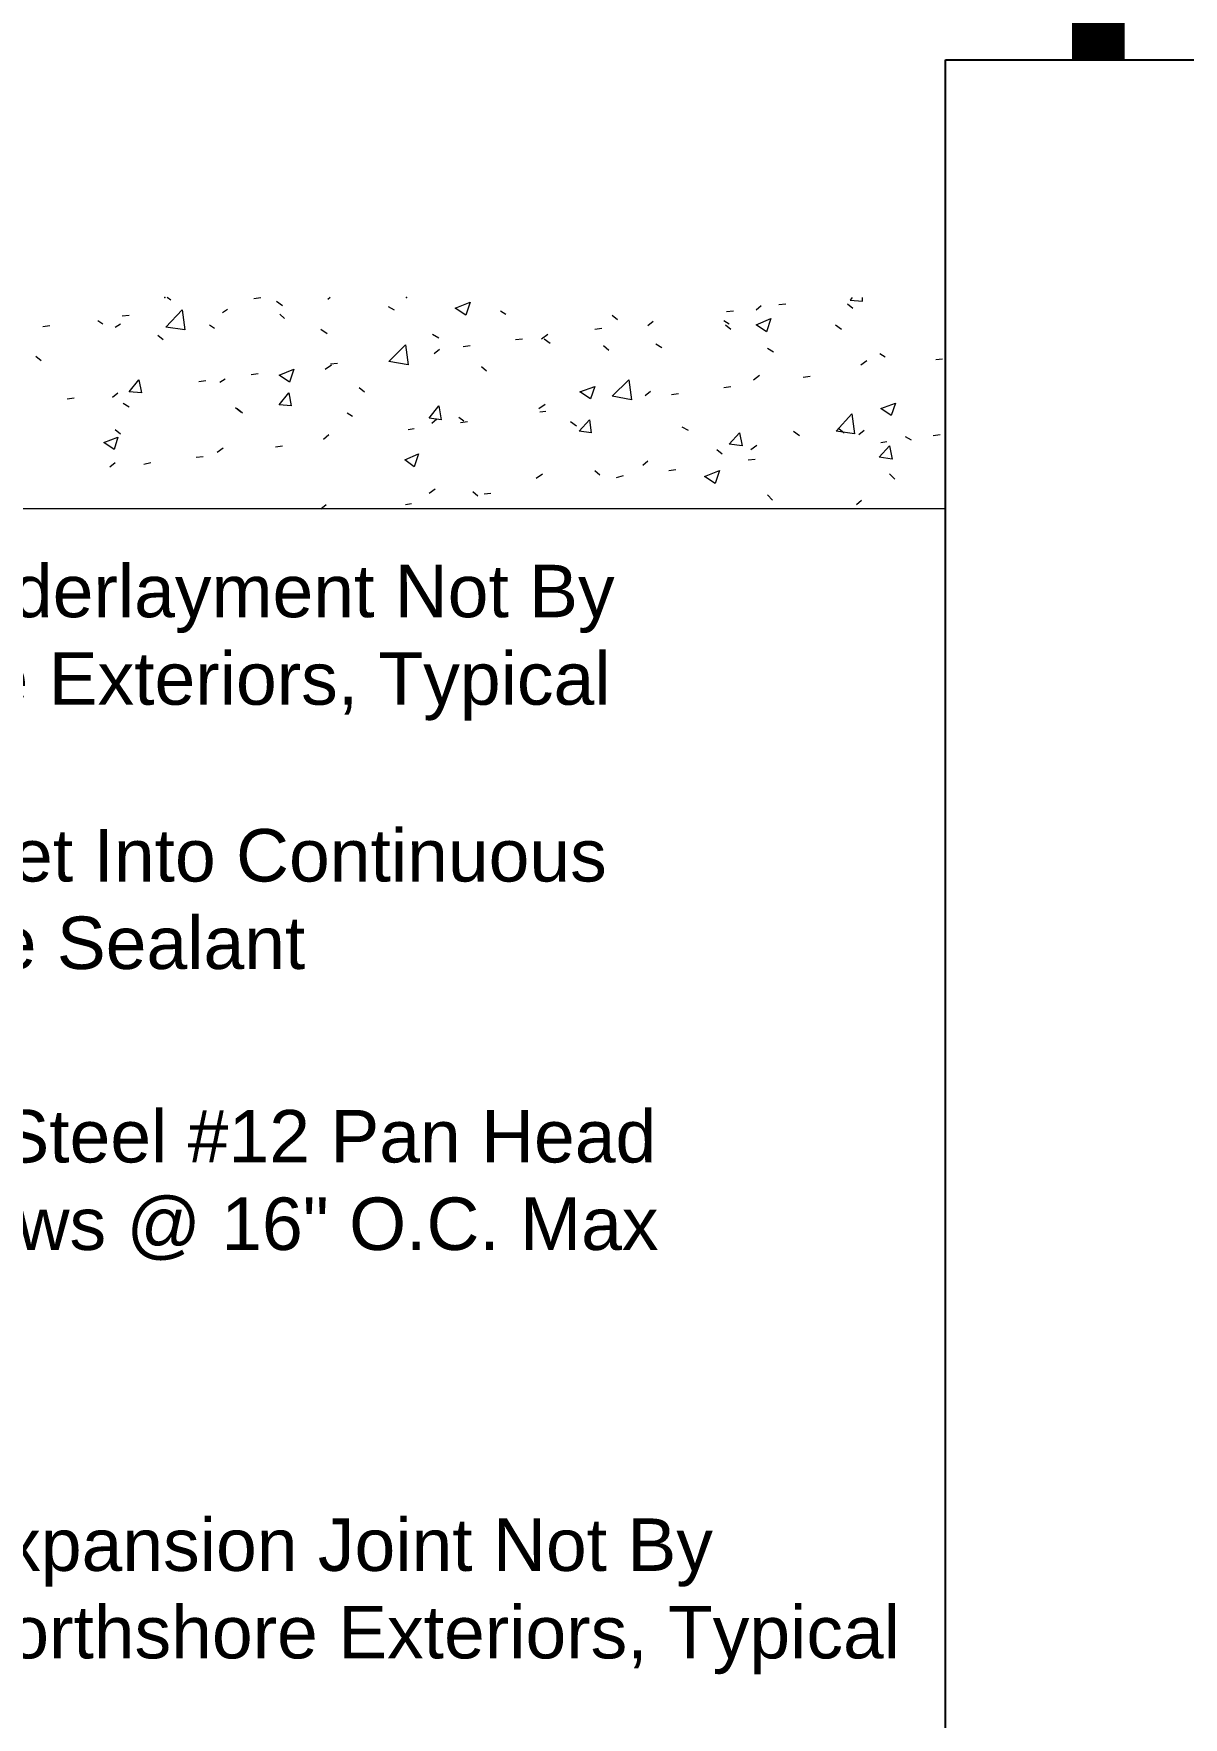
# Model space of a CAD drawing. Header units: inches. Extents: x -257 to 21868, y -296 to 108.
# Drawn here: x 168.18 to 176.94, y 25.8 to 38.63 of the extents above; entities that cross this region are included whole.
import ezdxf
from ezdxf import colors
from ezdxf.entities.mleader import LeaderData, LeaderLine
from ezdxf.enums import TextEntityAlignment as Align
from ezdxf.math import Vec2, Vec3

# ---------------------------------------------------------------- set-up
doc = ezdxf.new("R2010")
doc.units = ezdxf.units.IN
doc.header["$MEASUREMENT"] = 0
doc.layers.get('Defpoints').update_dxf_attribs({"color": 3})
doc.layers.add('NSE-Border', color=156, linetype='Continuous', plot=False)
for name, color, linetype, lineweight in [('NSE-By_Others', 8, 'Continuous', 0), ('NSE-Call-Outs', 171, 'Continuous', 13), ('NSE-Elev-Title', 51, 'Continuous', 40)]:
    doc.layers.add(name, color=color, linetype=linetype, lineweight=lineweight)
doc.layers.add('NSE-Detail Border', color=7, linetype='Continuous')
doc.styles.add('004 - NSSM - Standard', font='arial.ttf', dxfattribs={"height": 0.4})
doc.styles.add('008 - NSSM - Standard', font='arial.ttf', dxfattribs={"height": 0.8})

# ---------------------------------------------------------------- blocks, each defined once
blk = doc.blocks.new('*U11')
at = {"layer": 'NSE-Border', "ltscale": 0.0625, "const_width": 0.1}
blk.add_lwpolyline([(0, 0), (8.1719, 0), (8.1719, 11.3125), (0, 11.3125)], close=True, dxfattribs=at)
at = {"layer": 'Defpoints', "style": '008 - NSSM - Standard'}
blk.add_attdef('DETAIL_NUMBER', text='', height=0.1625, dxfattribs=at).set_placement((0.6562, 0.5668), align=Align.MIDDLE_CENTER)
at = {"layer": 'NSE-Elev-Title', "style": '004 - NSSM - Standard'}
for tag, p in [('DETAIL_DESCRIPTION', (1, 0.6293)), ('ARCH_REF', (1.8042, 0.4043))]:
    blk.add_attdef(tag, p, '', height=0.1, dxfattribs=at)
blk = doc.blocks.new('*U32')
blk.add_wipeout([(12, 6.4), (12, -24.975), (0, -24.975), (0, 6.4)])
at = {"layer": 'Defpoints', "transparency": 33554457}
blk.add_lwpolyline([(0, 6.4), (12, 6.4), (12, -24.975), (0, -24.975)], close=True, dxfattribs=at)

msp = doc.modelspace()

# ---------------------------------------------------------------- block references
at = {"layer": 'NSE-Detail Border', "xscale": 4, "yscale": 4, "zscale": 4}
msp.add_blockref('*U11', (143.60623, 0.25), dxfattribs=at)

# ---------------------------------------------------------------- next in the draw order: linework, layer by layer
at = {"layer": 'NSE-By_Others'}
for points in [[(169.22232, 36.59538), (169.1924, 36.61533)], [(169.85397, 36.60868), (169.90716, 36.61533)], [(170.02684, 36.58873), (170.07338, 36.55549)], [(170.43686, 36.61533), (170.41913, 36.60203)], [(173.85663, 36.56214), (173.90982, 36.56879)], [(174.38189, 36.56879), (174.42179, 36.53554)], [(174.4168, 36.61533), (174.40184, 36.59538), (174.49492, 36.58873), (174.49492, 36.61533)], [(168.66381, 36.44246), (168.7037, 36.41586)], [(168.84998, 36.4757), (168.90317, 36.48235)], [(169.6146, 36.5023), (169.6545, 36.52889)], [(170.05343, 36.489), (170.08668, 36.45575)], [(170.8779, 36.54884), (170.92444, 36.52224)], [(171.73561, 36.51559), (171.77551, 36.489)], [(172.58668, 36.48235), (172.62657, 36.4491)], [(173.43774, 36.44246), (173.47764, 36.41586)], [(173.45769, 36.50895), (173.51088, 36.51559)], [(173.68375, 36.52224), (173.72365, 36.55549)], [(168.24492, 36.39591), (168.29811, 36.40256)], [(168.79679, 36.38926), (168.83668, 36.41586)], [(169.12258, 36.32942), (169.16248, 36.29618)], [(169.51487, 36.40921), (169.55476, 36.38262)], [(170.36593, 36.37597), (170.41248, 36.34272)], [(171.217, 36.33607), (171.26354, 36.30948)], [(172.04811, 36.30283), (172.09466, 36.33607)], [(172.4537, 36.37597), (172.50689, 36.38262)], [(172.85929, 36.40256), (172.89918, 36.43581)], [(173.45104, 36.40921), (173.49093, 36.37597)], [(174.28881, 36.40921), (174.33535, 36.37597)], [(175.13987, 36.36932), (175.18641, 36.34272)], [(175.99093, 36.33607), (176.03748, 36.30948)], [(176.11726, 36.32942), (176.16381, 36.35602)], [(171.2303, 36.1898), (171.27019, 36.22304)], [(171.44971, 36.24299), (171.5029, 36.24964)], [(171.84865, 36.29618), (171.90184, 36.30283)], [(172.06806, 36.30283), (172.1146, 36.26958)], [(172.52019, 36.24964), (172.56008, 36.21639)], [(172.91913, 36.26293), (172.96567, 36.23634)], [(173.77019, 36.22969), (173.81673, 36.20309)], [(174.6279, 36.1898), (174.6678, 36.1632)], [(175.2928, 36.20974), (175.33269, 36.23634)], [(175.45237, 36.19645), (175.50556, 36.20309)], [(176.05742, 36.27623), (176.11061, 36.28288)], [(168.19173, 36.16985), (168.23163, 36.1366)], [(170.39918, 36.07012), (170.44572, 36.10336)], [(170.43907, 36.11001), (170.49226, 36.11666)], [(171.58934, 36.09006), (171.62923, 36.05682)], [(174.48163, 36.10336), (174.52817, 36.1366)], [(175.05343, 36.14325), (175.10663, 36.1499)], [(175.47897, 36.15655), (175.51886, 36.12996)], [(176.33003, 36.12331), (176.36992, 36.09006)], [(169.43508, 35.97703), (169.48827, 35.98368)], [(169.59466, 35.97038), (169.63455, 35.99698)], [(169.83402, 36.03022), (169.88721, 36.03687)], [(170.65849, 35.93049), (170.69838, 35.89724)], [(173.43774, 35.93049), (173.49093, 35.93714)], [(173.66381, 35.99033), (173.71035, 36.02357)], [(174.0428, 36.01027), (174.09599, 36.01692)], [(176.1771, 35.93714), (176.217, 35.90389)], [(168.43109, 35.84405), (168.48429, 35.8507)], [(168.77684, 35.85735), (168.81673, 35.89059)], [(168.85663, 35.81081), (168.90317, 35.78421)], [(172.02817, 35.77091), (172.07471, 35.80416)], [(172.83934, 35.87065), (172.87923, 35.90389)], [(173.03881, 35.8773), (173.092, 35.88395)], [(176.09732, 35.79751), (176.14386, 35.83075)], [(169.71434, 35.77756), (169.75423, 35.74432)], [(169.72764, 35.77091), (169.76753, 35.73767)], [(170.5654, 35.73767), (170.6053, 35.71107)], [(171.21035, 35.65788), (171.25024, 35.69113)], [(171.41647, 35.70442), (171.45636, 35.67783)], [(171.42976, 35.66453), (171.48296, 35.67118)], [(172.03482, 35.74432), (172.08136, 35.75097)], [(172.26753, 35.67118), (172.31407, 35.63793)], [(175.24625, 35.77756), (175.28615, 35.74432)], [(175.27285, 35.67783), (175.31274, 35.71107)], [(168.79679, 35.61134), (168.83668, 35.57809)], [(170.38588, 35.5382), (170.42577, 35.57145)], [(171.03083, 35.61134), (171.07737, 35.61799)], [(173.11859, 35.63129), (173.16514, 35.60469)], [(173.96966, 35.59804), (174.0162, 35.5648)], [(174.3154, 35.61799), (174.3553, 35.58474)], [(174.46833, 35.57145), (174.50822, 35.60469)], [(174.82072, 35.55815), (174.86726, 35.53155)], [(175.03349, 35.5648), (175.08668, 35.57145)], [(175.63854, 35.64458), (175.68508, 35.65123)], [(169.57471, 35.43847), (169.62125, 35.47171)], [(170.02019, 35.47836), (170.07338, 35.48501)], [(173.38455, 35.45841), (173.42444, 35.42517)], [(173.64386, 35.45841), (173.6904, 35.49166)], [(174.63455, 35.5116), (174.68109, 35.51825)], [(175.63189, 35.43182), (175.67179, 35.39192)], [(175.67179, 35.5249), (175.71833, 35.49831)], [(168.75689, 35.32543), (168.79679, 35.35868)], [(169.0162, 35.34538), (169.06939, 35.35868)], [(169.41514, 35.39857), (169.46833, 35.40522)], [(172.4537, 35.29884), (172.49359, 35.26559)], [(172.81939, 35.33873), (172.85929, 35.37198)], [(173.01886, 35.29884), (173.07205, 35.30549)], [(173.62391, 35.37863), (173.6771, 35.38527)], [(176.08402, 35.26559), (176.12391, 35.29884)], [(171.1904, 35.12597), (171.23694, 35.15921)], [(172.00822, 35.239), (172.05476, 35.27224)], [(172.61992, 35.24565), (172.67311, 35.25895)], [(174.70104, 35.27224), (174.74093, 35.23235)], [(175.2529, 35.14591), (175.2928, 35.17916)], [(176.22365, 35.15256), (176.27684, 35.15921)], [(170.36593, 35.00629), (170.40583, 35.03953)], [(171.01088, 35.03953), (171.05742, 35.04618)], [(171.52285, 35.13926), (171.56274, 35.10602)], [(171.60929, 35.11932), (171.66248, 35.12597)], [(173.77019, 35.11267), (173.81008, 35.07277)], [(174.44838, 35.03953), (174.48827, 35.07277)], [(180.53881, 35.00629), (149.26886, 35.00629)], [(175.21301, 35.01958), (175.2662, 35.02623)]]:
    msp.add_lwpolyline(points, dxfattribs=at)
for points in [[(171.5029, 36.58208), (171.46966, 36.48235), (171.38987, 36.53554)], [(175.62524, 36.58873), (175.64519, 36.489), (175.54546, 36.49565)], [(169.3287, 36.36932), (169.18242, 36.38926), (169.30875, 36.52224)], [(173.79679, 36.45575), (173.76354, 36.35602), (173.68375, 36.40921)], [(176.09067, 36.32277), (176.05742, 36.22969), (175.97764, 36.28288)], [(171.03083, 36.10336), (170.88455, 36.12996), (171.01088, 36.25629)], [(170.15982, 36.07012), (170.12657, 35.97038), (170.04679, 36.02357)], [(168.97631, 35.99033), (168.99625, 35.89059), (168.90317, 35.89724)], [(172.4537, 35.93714), (172.42046, 35.84405), (172.34067, 35.89724)], [(172.73296, 35.8374), (172.58668, 35.864), (172.71301, 35.99033)], [(170.11992, 35.89059), (170.13987, 35.79086), (170.04679, 35.79751)], [(174.74758, 35.81081), (174.71434, 35.71772), (174.63455, 35.77091)], [(171.26354, 35.79086), (171.28349, 35.68448), (171.1904, 35.69777)], [(172.41381, 35.68448), (172.4271, 35.58474), (172.33402, 35.59804)], [(174.43508, 35.57809), (174.29546, 35.59804), (174.41514, 35.73102)], [(168.81673, 35.5515), (168.79014, 35.45841), (168.71035, 35.5116)], [(173.55742, 35.58474), (173.57737, 35.48501), (173.47764, 35.49831)], [(171.11061, 35.42517), (171.07737, 35.32543), (171.00423, 35.37863)], [(174.70104, 35.48501), (174.72099, 35.38527), (174.62125, 35.39857)], [(176.13721, 35.31214), (175.99758, 35.33208), (176.11726, 35.46506)], [(173.4045, 35.29884), (173.37125, 35.1991), (173.29147, 35.2523)], [(175.84466, 35.38527), (175.8646, 35.28554), (175.76487, 35.29219)], [(175.69838, 35.16586), (175.66514, 35.07277), (175.58535, 35.12597)]]:
    msp.add_lwpolyline(points, close=True, dxfattribs=at)
for p in [(169.17577, 36.61533), (171.01753, 36.61533)]:
    msp.add_point(p, dxfattribs=at)

# ---------------------------------------------------------------- next in the draw order: leaders
at = {"layer": 'NSE-Call-Outs'}
ml = msp.add_multileader_mtext('Standard', dxfattribs=at)
ml.set_content('WAB-1 Underlayment Not By Northshore Exteriors, Typical', color=256, style='004 - NSSM - Standard')
ml.set_leader_properties(color=256)
ml.build(insert=Vec2(0, 0))
ml.multileader.update_dxf_attribs({"dogleg_length": 1, "arrow_head_size": 0.4})
ctx = ml.context
ctx.base_point, ctx.char_height, ctx.arrow_head_size, ctx.landing_gap_size, ctx.plane_origin = Vec3(164.97048, 34.321), 0.4, 0.4, 0.4, Vec3(160.83136, 31.11001)
notes = []
notes.append((ctx, [(0, (1, 1, 0), (163.97048, 34.321), (1, 0), 1, [(0, [(160.83136, 31.11001)], 0, [])])]))
ctx.mtext.insert, ctx.mtext.width, ctx.mtext.flow_direction = Vec3(165.37048, 34.5798), 8.6949059, 5
ctx.mtext.has_bg_fill, ctx.mtext.bg_color, ctx.mtext.bg_scale_factor, ctx.mtext.bg_transparency, ctx.mtext.use_window_bg_color = 1, -1027028792, 1.5, 0, 1
ml = msp.add_multileader_mtext('Standard', dxfattribs=at)
ml.set_content('Stainless Steel #12 Pan Head Tek3 Screws @ 16" O.C. Max', color=256, style='004 - NSSM - Standard')
ml.set_leader_properties(color=256)
ml.build(insert=Vec2(0, 0))
ml.multileader.update_dxf_attribs({"dogleg_length": 1, "arrow_head_size": 0.4})
ctx = ml.context
ctx.base_point, ctx.char_height, ctx.arrow_head_size, ctx.landing_gap_size, ctx.plane_origin = Vec3(165.09902, 30.16584), 0.4, 0.4, 0.4, Vec3(163.81133, 28.9234)
notes.append((ctx, [(0, (1, 1, 0), (164.09902, 30.16584), (1, 0), 1, [(0, [(162.12746, 28.7749)], 0, [])])]))
ctx.mtext.insert, ctx.mtext.width, ctx.mtext.flow_direction = Vec3(165.49902, 30.42464), 8, 5
ctx.mtext.has_bg_fill, ctx.mtext.bg_color, ctx.mtext.bg_scale_factor, ctx.mtext.bg_transparency, ctx.mtext.use_window_bg_color = 1, -1027028792, 1.5, 0, 1
ml = msp.add_multileader_mtext('Standard', dxfattribs=at)
ml.set_content('Expansion Joint Not By Northshore Exteriors, Typical', color=256, style='004 - NSSM - Standard')
ml.set_leader_properties(color=256)
ml.build(insert=Vec2(0, 0))
ml.multileader.update_dxf_attribs({"dogleg_length": 1, "arrow_head_size": 0.4})
ctx = ml.context
ctx.base_point, ctx.char_height, ctx.arrow_head_size, ctx.landing_gap_size, ctx.plane_origin = Vec3(167.17799, 27.0532), 0.4, 0.4, 0.4, Vec3(164.63455, 25.95708)
notes.append((ctx, [(0, (1, 1, 0), (166.17799, 27.0532), (1, 0), 1, [(0, [(164.63455, 25.95708)], 0, [])])]))
ctx.mtext.insert, ctx.mtext.width, ctx.mtext.flow_direction = Vec3(167.57799, 27.312), 8, 5
ctx.mtext.has_bg_fill, ctx.mtext.bg_color, ctx.mtext.bg_scale_factor, ctx.mtext.bg_transparency, ctx.mtext.use_window_bg_color = 1, -1027028792, 1.5, 0, 1
for ctx, leaders in notes:
    for number, flags, end, landing, length, lines in leaders:
        leader = LeaderData()
        leader.index, (leader.has_last_leader_line, leader.has_dogleg_vector, leader.attachment_direction) = number, flags
        leader.last_leader_point, leader.dogleg_vector, leader.dogleg_length = Vec3(end), Vec3(landing), length
        for number, points, colour, breaks in lines:
            line = LeaderLine()
            line.index, line.vertices, line.color, line.breaks = number, Vec3.list(points), colors.encode_raw_color(colour), breaks
            leader.lines.append(line)
        ctx.leaders.append(leader)

# ---------------------------------------------------------------- next in the draw order: block references
msp.add_blockref('*U32', (175.12911, 32.02789))

# ---------------------------------------------------------------- next in the draw order: leaders
ml = msp.add_multileader_mtext('Standard', dxfattribs=at)
ml.set_content('Flashing Set Into Continuous Compatible Sealant', color=256, style='004 - NSSM - Standard')
ml.set_leader_properties(color=256)
ml.build(insert=Vec2(0, 0))
ml.multileader.update_dxf_attribs({"dogleg_length": 1, "arrow_head_size": 0.4})
ctx = ml.context
ctx.base_point, ctx.char_height, ctx.arrow_head_size, ctx.landing_gap_size, ctx.plane_origin = Vec3(164.97048, 32.31031), 0.4, 0.4, 0.4, Vec3(160.83136, 29.09931)
notes = []
notes.append((ctx, [(0, (1, 1, 0), (163.97048, 32.31031), (1, 0), 1, [(0, [(160.92444, 29.28582)], 0, [])])]))
ctx.mtext.insert, ctx.mtext.width, ctx.mtext.flow_direction = Vec3(165.37048, 32.56583), 8.6949059, 5
ctx.mtext.has_bg_fill, ctx.mtext.bg_color, ctx.mtext.bg_scale_factor, ctx.mtext.bg_transparency, ctx.mtext.use_window_bg_color = 1, -1027028792, 1.5, 0, 1
for ctx, leaders in notes:
    for number, flags, end, landing, length, lines in leaders:
        leader = LeaderData()
        leader.index, (leader.has_last_leader_line, leader.has_dogleg_vector, leader.attachment_direction) = number, flags
        leader.last_leader_point, leader.dogleg_vector, leader.dogleg_length = Vec3(end), Vec3(landing), length
        for number, points, colour, breaks in lines:
            line = LeaderLine()
            line.index, line.vertices, line.color, line.breaks = number, Vec3.list(points), colors.encode_raw_color(colour), breaks
            leader.lines.append(line)
        ctx.leaders.append(leader)

doc.saveas('drawing.dxf')
